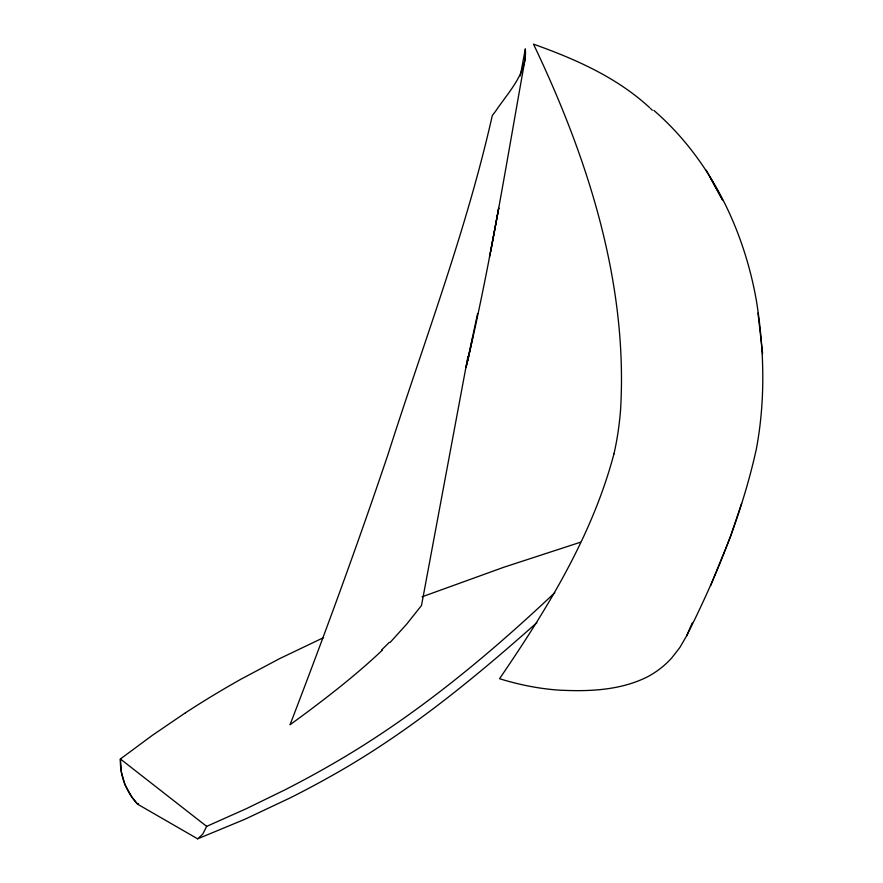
<?xml version="1.0" encoding="UTF-8"?>
<svg xmlns="http://www.w3.org/2000/svg" width="883" height="883" viewBox="0 0 883 883"><rect width="100%" height="100%" fill="white"/><g stroke="black" fill="none" stroke-linecap="round" stroke-linejoin="round"><path stroke-width="1.32" d="M653.85 110.375C709.811 158.929 743.839 228.807 756.477 301.136C764.303 350.165 765.539 400.297 756.301 449.248C741.952 514.414 716.466 576.489 686.588 635.948L679.844 647.515L671.963 657.669A279.723 155.949 50.2 0 1 647.294 676.919C619.932 690.616 588.221 691.665 558.244 690.087A538.674 326.235 69.1 0 1 499.546 678.707C547.041 609.16 592.107 536.113 613.928 453.983M525.44 57.318C506.765 160.927 490.308 265.01 466.025 367.505L477.604 313.509M467.957 356.445L421.5 605.495L406.566 624.27L390.076 642.493M520.286 75.927L525.33 48.841C527.394 73.399 508.111 92.373 495.506 111.357A287.847 191.192 -10.5 0 1 492.328 115.397C466.367 230.938 423.851 341.975 387.935 454.635C357.328 545.396 324.403 635.352 290.032 724.755C322.03 701.455 353.586 677.316 382.405 650.131M490.749 251.456L498.763 207.902L489.436 257.207M467.824 360.694L472.78 336.997M741.61 503.453L730.66 536.323L710.66 585.584M536.897 622.647C473.178 679.292 406.666 733.729 332.074 775.539A956.444 552.195 0 0 1 289.58 798.177L244.779 819.314L197.682 838.817L202.748 834.126L206.666 826.367L246.346 808.673L284.337 790.153A1227.436 820.947 9.5 0 0 342.35 758.243C419.778 712.25 489.414 654.358 554.8 592.725M692.195 622.99L686.588 635.948M138.587 803.519L137.737 804.27L131.931 797.139L124.922 784.534L121.412 772.272L120.386 758.994L152.395 735.307L185.364 712.857M197.66 838.839L137.737 804.27C126.236 792.228 119.812 775.66 120.386 758.994L206.666 826.367M323.553 637.636L279.624 658.63L241.059 679.137A1227.436 820.947 9.5 0 0 185.375 712.868M422.107 596.798L503.983 567.195L580.44 542.239M649.789 107.781C616.952 77.373 575.164 58.973 533.487 44.15C587.681 157.715 628.133 282.825 620.561 410.087A271.28 142.031 75.1 0 1 613.928 453.983M650.616 108.598L652.283 110.243M706.223 170.187L722.537 199.911L710.418 177.77M762.614 353.641L757.989 313.101M389.337 642.283A477.902 273.896 -5.3 0 1 381.655 649.899"/></g></svg>
